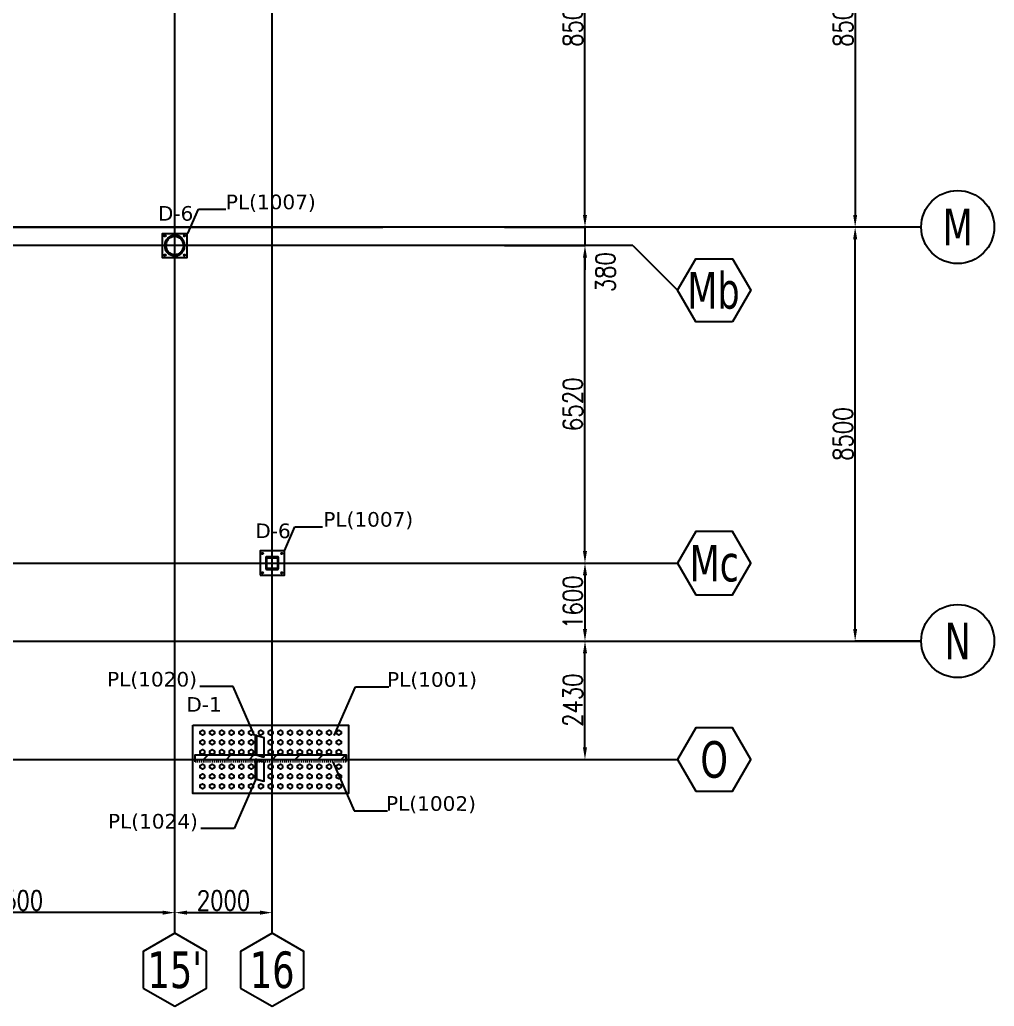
# Model space of a CAD drawing. Header units: metres. Extents: x -5444 to 112500, y -2287 to 89414.
# Drawn here: x 92494 to 112500, y 47951 to 68205 of the extents above; entities that cross this region are included whole.
import ezdxf
from ezdxf.enums import TextEntityAlignment as Align

# ---------------------------------------------------------------- set-up
doc = ezdxf.new("R2010")
doc.units = ezdxf.units.M
doc.header["$LTSCALE"] = 10
doc.linetypes.add('DXK_LINE_DOT2', pattern=[3.9198, 1.9599, -1.9599])
for name, color, linetype in [('COTAS', 8, 'Continuous'), ('HCB-EJES', 1, 'Continuous'), ('HCB-PLATINAS', 5, 'Continuous'), ('HCB-ROTULOS', 2, 'Continuous'), ('TEXTO GENERAL', 3, 'Continuous')]:
    doc.layers.add(name, color=color, linetype=linetype)
doc.layers.add('E_COLUMNAS-1', color=4, linetype='Continuous', lineweight=35)
doc.styles.add('CNI_COTAS', font='romans.shx', dxfattribs={"width": 0.8})
doc.styles.add('TEXTO GENERAL', font='verdana.ttf', dxfattribs={"height": 0.9})
doc.styles.add('verdana', font='verdana.ttf')
doc.dimstyles.new('1.3', dxfattribs={"dimscale": 0, "dimtxt": 25, "dimasz": 100, "dimexe": 4, "dimexo": 4, "dimgap": 9, "dimtad": 1, "dimdec": 0, "dimzin": 4, "dimdsep": 46, "dimtxsty": 'CNI_COTAS', "dimcen": 0, "dimclrd": 256, "dimclrt": 3, "dimadec": 0, "dimazin": 0, "dimtfac": 1, "dimtdec": 0, "dimtmove": 2, "dimatfit": 0, "dimfxl": 0.05, "dimtolj": 1, "dimtzin": 0, "dimarcsym": 0})
doc.dimstyles.new('1.5', dxfattribs={"dimscale": 0, "dimtxt": 400, "dimasz": 250, "dimexe": 4, "dimexo": 4, "dimgap": 50, "dimtad": 1, "dimdec": 0, "dimzin": 4, "dimdsep": 46, "dimtxsty": 'CNI_COTAS', "dimcen": 0, "dimclrd": 256, "dimclrt": 3, "dimadec": 0, "dimazin": 0, "dimtfac": 1, "dimtdec": 0, "dimtmove": 2, "dimatfit": 0, "dimfxl": 0.05, "dimtolj": 1, "dimtzin": 0, "dimarcsym": 0})

# ---------------------------------------------------------------- blocks, each defined once
blk = doc.blocks.new('EST_SCM_COLUMNA-METALICA-SECCION-CIRCULAR - EST_SCM_COLUMNA-TUBULAR-CIRCULAR_PTEØ_16__e_12_7mm-1354874-_0_00m_LOC COLUMNAS Y MUROS PISO 1')
at = {"layer": 'E_COLUMNAS-1'}
for radius, start, end in [(0.203, 360, 180), (0.203, 180, 360), (0.19, 0, 180), (0.19, 180, 0)]:
    blk.add_arc((0, 0), radius, start, end, dxfattribs=at)
blk = doc.blocks.new('EST_SCM_COLUMNA-METALICA-SECCION-CUADRADA - EST_SCM_COLUMNA-TUBULAR-CUADRADA_PTEØ_250x250e_8mm-3539288-_0_00m_LOC COLUMNAS Y MUROS PISO 1')
at = {"layer": 'E_COLUMNAS-1'}
for p, q in [((-0.125, 0.109), (-0.125, -0.109)), ((-0.117, -0.109), (-0.117, 0.109)), ((0.109, 0.125), (-0.109, 0.125)), ((-0.109, 0.117), (0.109, 0.117)), ((0.117, 0.109), (0.117, -0.109)), ((0.125, -0.109), (0.125, 0.109)), ((0.109, -0.117), (-0.109, -0.117)), ((-0.109, -0.125), (0.109, -0.125))]:
    blk.add_line(p, q, dxfattribs=at)
for centre, radius, start, end in [((-0.109, 0.109), 0.016, 90, 180), ((-0.109, 0.109), 0.008, 90, 180), ((0.109, 0.109), 0.016, 360, 90), ((0.109, 0.109), 0.008, 0, 90), ((-0.109, -0.109), 0.016, 180, 270), ((-0.109, -0.109), 0.008, 180, 270), ((0.109, -0.109), 0.016, 270, 360), ((0.109, -0.109), 0.008, 270, 360)]:
    blk.add_arc(centre, radius, start, end, dxfattribs=at)
blk = doc.blocks.new('*D296')
at = {"layer": 'COTAS', "color": 0, "lineweight": -2, "transparency": 16777216}
for p, q in [((102446, 55449), (104102, 55449)), ((102446, 53019), (104102, 53019))]:
    blk.add_line(p, q, dxfattribs=at)
at = {"layer": 'COTAS', "lineweight": -2, "transparency": 16777216}
blk.add_line((104098, 53269), (104098, 55199), dxfattribs=at)
at = {"layer": 'COTAS', "transparency": 16777216}
for points in [[(104056, 55199), (104140, 55199), (104098, 55449)], [(104056, 53269), (104140, 53269), (104098, 53019)]]:
    blk.add_solid(points, dxfattribs=at)
at = {"layer": 'Defpoints', "color": 0, "transparency": 16777216}
for p in [(102442, 55449), (104098, 55449), (102442, 53019)]:
    blk.add_point(p, dxfattribs=at)
at = {"layer": 'COTAS', "color": 3, "transparency": 16777216, "insert": (103848, 54234), "char_height": 400, "attachment_point": 5, "rotation": 90, "style": 'CNI_COTAS'}
blk.add_mtext('\\A1;2430', dxfattribs=at)
blk = doc.blocks.new('*D311')
at = {"layer": 'COTAS', "color": 0, "lineweight": -2, "transparency": 16777216}
for p, q in [((89177, 49455), (89177, 49877)), ((95677, 49455), (95677, 49877))]:
    blk.add_line(p, q, dxfattribs=at)
at = {"layer": 'COTAS', "lineweight": -2, "transparency": 16777216}
blk.add_line((95427, 49873), (89427, 49873), dxfattribs=at)
at = {"layer": 'COTAS', "transparency": 16777216}
for points in [[(89427, 49914), (89427, 49831), (89177, 49873)], [(95427, 49914), (95427, 49831), (95677, 49873)]]:
    blk.add_solid(points, dxfattribs=at)
at = {"layer": 'Defpoints', "color": 0, "transparency": 16777216}
for p in [(89177, 49873), (89177, 49451), (95677, 49451)]:
    blk.add_point(p, dxfattribs=at)
at = {"layer": 'COTAS', "color": 3, "transparency": 16777216, "insert": (92427, 50123), "char_height": 400, "attachment_point": 5, "style": 'CNI_COTAS'}
blk.add_mtext('\\A1;6500', dxfattribs=at)
blk = doc.blocks.new('*D318')
at = {"layer": 'COTAS', "color": 0, "lineweight": -2, "transparency": 16777216}
for p, q in [((102446, 63569), (104102, 63569)), ((102446, 57049), (104102, 57049))]:
    blk.add_line(p, q, dxfattribs=at)
at = {"layer": 'COTAS', "lineweight": -2, "transparency": 16777216}
blk.add_line((104098, 57299), (104098, 63319), dxfattribs=at)
at = {"layer": 'COTAS', "transparency": 16777216}
for points in [[(104056, 63319), (104140, 63319), (104098, 63569)], [(104056, 57299), (104140, 57299), (104098, 57049)]]:
    blk.add_solid(points, dxfattribs=at)
at = {"layer": 'Defpoints', "color": 0, "transparency": 16777216}
for p in [(102442, 63569), (104098, 63569), (102442, 57049)]:
    blk.add_point(p, dxfattribs=at)
at = {"layer": 'COTAS', "color": 3, "transparency": 16777216, "insert": (103848, 60309), "char_height": 400, "attachment_point": 5, "rotation": 90, "style": 'CNI_COTAS'}
blk.add_mtext('\\A1;6520', dxfattribs=at)
blk = doc.blocks.new('*D319')
at = {"layer": 'COTAS', "color": 0, "lineweight": -2, "transparency": 16777216}
for p, q in [((102446, 72449), (104102, 72449)), ((102446, 63949), (104102, 63949))]:
    blk.add_line(p, q, dxfattribs=at)
at = {"layer": 'COTAS', "lineweight": -2, "transparency": 16777216}
blk.add_line((104098, 64199), (104098, 72199), dxfattribs=at)
at = {"layer": 'COTAS', "transparency": 16777216}
for points in [[(104056, 72199), (104140, 72199), (104098, 72449)], [(104056, 64199), (104140, 64199), (104098, 63949)]]:
    blk.add_solid(points, dxfattribs=at)
at = {"layer": 'Defpoints', "color": 0, "transparency": 16777216}
for p in [(102442, 72449), (104098, 72449), (102442, 63949)]:
    blk.add_point(p, dxfattribs=at)
at = {"layer": 'COTAS', "color": 3, "transparency": 16777216, "insert": (103848, 68199), "char_height": 400, "attachment_point": 5, "rotation": 90, "style": 'CNI_COTAS'}
blk.add_mtext('\\A1;8500', dxfattribs=at)
blk = doc.blocks.new('*D317')
at = {"layer": 'COTAS', "lineweight": -2, "transparency": 16777216}
for p, q in [((104098, 64199), (104098, 64449)), ((104098, 63949), (104098, 63569)), ((104098, 63319), (104098, 63069))]:
    blk.add_line(p, q, dxfattribs=at)
at = {"layer": 'COTAS', "color": 0, "lineweight": -2, "transparency": 16777216}
for p, q in [((102446, 63949), (104102, 63949)), ((102446, 63569), (104102, 63569))]:
    blk.add_line(p, q, dxfattribs=at)
at = {"layer": 'COTAS', "transparency": 16777216}
for points in [[(104056, 64199), (104140, 64199), (104098, 63949)], [(104056, 63319), (104140, 63319), (104098, 63569)]]:
    blk.add_solid(points, dxfattribs=at)
at = {"layer": 'Defpoints', "color": 0, "transparency": 16777216}
for p in [(102442, 63949), (102442, 63569), (104098, 63569)]:
    blk.add_point(p, dxfattribs=at)
at = {"layer": 'COTAS', "color": 3, "transparency": 16777216, "insert": (104518, 63024), "char_height": 400, "attachment_point": 5, "rotation": 90, "style": 'CNI_COTAS'}
blk.add_mtext('\\A1;380', dxfattribs=at)
blk = doc.blocks.new('*D321')
at = {"layer": 'COTAS', "color": 0, "lineweight": -2, "transparency": 16777216}
for p, q in [((95677, 49455), (95677, 49877)), ((97677, 49455), (97677, 49877))]:
    blk.add_line(p, q, dxfattribs=at)
at = {"layer": 'COTAS', "lineweight": -2, "transparency": 16777216}
blk.add_line((95927, 49873), (97427, 49873), dxfattribs=at)
at = {"layer": 'COTAS', "transparency": 16777216}
for points in [[(95927, 49914), (95927, 49831), (95677, 49873)], [(97427, 49914), (97427, 49831), (97677, 49873)]]:
    blk.add_solid(points, dxfattribs=at)
at = {"layer": 'Defpoints', "color": 0, "transparency": 16777216}
for p in [(97677, 49873), (95677, 49451), (97677, 49451)]:
    blk.add_point(p, dxfattribs=at)
at = {"layer": 'COTAS', "color": 3, "transparency": 16777216, "insert": (96677, 50123), "char_height": 400, "attachment_point": 5, "style": 'CNI_COTAS'}
blk.add_mtext('\\A1;2000', dxfattribs=at)
blk = doc.blocks.new('*D323')
at = {"layer": 'COTAS', "color": 0, "lineweight": -2, "transparency": 16777216}
for p, q in [((102446, 57049), (104102, 57049)), ((102446, 55449), (104102, 55449))]:
    blk.add_line(p, q, dxfattribs=at)
at = {"layer": 'COTAS', "lineweight": -2, "transparency": 16777216}
blk.add_line((104098, 56799), (104098, 55699), dxfattribs=at)
at = {"layer": 'COTAS', "transparency": 16777216}
for points in [[(104056, 56799), (104140, 56799), (104098, 57049)], [(104056, 55699), (104140, 55699), (104098, 55449)]]:
    blk.add_solid(points, dxfattribs=at)
at = {"layer": 'Defpoints', "color": 0, "transparency": 16777216}
for p in [(102442, 57049), (102442, 55449), (104098, 55449)]:
    blk.add_point(p, dxfattribs=at)
at = {"layer": 'COTAS', "color": 3, "transparency": 16777216, "insert": (103848, 56249), "char_height": 400, "attachment_point": 5, "rotation": 90, "style": 'CNI_COTAS'}
blk.add_mtext('\\A1;1600', dxfattribs=at)
blk = doc.blocks.new('*D330')
at = {"layer": 'COTAS', "color": 0, "lineweight": -2, "transparency": 16777216}
for p, q in [((110996, 72449), (109640, 72449)), ((110996, 63949), (109640, 63949))]:
    blk.add_line(p, q, dxfattribs=at)
at = {"layer": 'COTAS', "lineweight": -2, "transparency": 16777216}
blk.add_line((109644, 72199), (109644, 64199), dxfattribs=at)
at = {"layer": 'COTAS', "transparency": 16777216}
for points in [[(109603, 72199), (109686, 72199), (109644, 72449)], [(109603, 64199), (109686, 64199), (109644, 63949)]]:
    blk.add_solid(points, dxfattribs=at)
at = {"layer": 'Defpoints', "color": 0, "transparency": 16777216}
for p in [(111000, 72449), (109644, 63949), (111000, 63949)]:
    blk.add_point(p, dxfattribs=at)
at = {"layer": 'COTAS', "color": 3, "transparency": 16777216, "insert": (109394, 68199), "char_height": 400, "attachment_point": 5, "rotation": 90, "style": 'CNI_COTAS'}
blk.add_mtext('\\A1;8500', dxfattribs=at)
blk = doc.blocks.new('*D331')
at = {"layer": 'COTAS', "color": 0, "lineweight": -2, "transparency": 16777216}
for p, q in [((110996, 63949), (109640, 63949)), ((110996, 55449), (109640, 55449))]:
    blk.add_line(p, q, dxfattribs=at)
at = {"layer": 'COTAS', "lineweight": -2, "transparency": 16777216}
blk.add_line((109644, 55699), (109644, 63699), dxfattribs=at)
at = {"layer": 'COTAS', "transparency": 16777216}
for points in [[(109603, 63699), (109686, 63699), (109644, 63949)], [(109603, 55699), (109686, 55699), (109644, 55449)]]:
    blk.add_solid(points, dxfattribs=at)
at = {"layer": 'Defpoints', "color": 0, "transparency": 16777216}
for p in [(109644, 63949), (111000, 63949), (111000, 55449)]:
    blk.add_point(p, dxfattribs=at)
at = {"layer": 'COTAS', "color": 3, "transparency": 16777216, "insert": (109394, 59699), "char_height": 400, "attachment_point": 5, "rotation": 90, "style": 'CNI_COTAS'}
blk.add_mtext('\\A1;8500', dxfattribs=at)

msp = doc.modelspace()

# ---------------------------------------------------------------- hatches: boundary and pattern name
at = {"linetype": 'Continuous'}
h = msp.add_hatch(dxfattribs=at)
h.set_pattern_fill('', scale=105, style=0, pattern_type=0)
h.set_pattern_definition([(45, (99187.84, 53112.36), (-235.73, 235.73), [])])
h.paths.add_polyline_path([(99194.3718, 53040.4345), (99187.8422, 53112.3594), (96094.3718, 53112.3594), (96094.3718, 53011.9836), (99194.3718, 53011.9836)])

# ---------------------------------------------------------------- linework, layer by layer
at = {"color": 2, "linetype": 'Continuous'}
for p, q in [((97361.9265, 53512.5463), (97510.2263, 53468.2225)), ((97509.5138, 53112.3594), (97510.2263, 53468.2225)), ((97509.322, 52569.331), (97510.2273, 52969.5704))]:
    msp.add_line(p, q, dxfattribs=at)
at = {"color": 7, "linetype": 'DXK_LINE_DOT2'}
for p, q in [((97509.4229, 53066.9591), (97509.5138, 53112.3594)), ((97361.8974, 53014.2393), (97510.2302, 52970.8344)), ((97510.2273, 52969.5704), (97510.2302, 52970.8344))]:
    msp.add_line(p, q, dxfattribs=at)
at = {"color": 7, "linetype": 'Continuous'}
for points in [[(95484.2983, 63755.2789), (95468.7099, 63755.2789), (95460.9156, 63768.7789), (95468.7099, 63782.2789), (95484.2983, 63782.2789), (95492.0925, 63768.7789)], [(95884.2983, 63755.2789), (95868.7099, 63755.2789), (95860.9156, 63768.7789), (95868.7099, 63782.2789), (95884.2983, 63782.2789), (95892.0925, 63768.7789)], [(95484.2983, 63355.2789), (95468.7099, 63355.2789), (95460.9156, 63368.7789), (95468.7099, 63382.2789), (95484.2983, 63382.2789), (95492.0925, 63368.7789)], [(95884.2983, 63355.2789), (95868.7099, 63355.2789), (95860.9156, 63368.7789), (95868.7099, 63382.2789), (95884.2983, 63382.2789), (95892.0925, 63368.7789)], [(97484.2983, 57235.2789), (97468.7099, 57235.2789), (97460.9156, 57248.7789), (97468.7099, 57262.2789), (97484.2983, 57262.2789), (97492.0925, 57248.7789)], [(97884.2983, 57235.2789), (97868.7099, 57235.2789), (97860.9156, 57248.7789), (97868.7099, 57262.2789), (97884.2983, 57262.2789), (97892.0925, 57248.7789)], [(97484.2983, 56835.2789), (97468.7099, 56835.2789), (97460.9156, 56848.7789), (97468.7099, 56862.2789), (97484.2983, 56862.2789), (97492.0925, 56848.7789)], [(97884.2983, 56835.2789), (97868.7099, 56835.2789), (97860.9156, 56848.7789), (97868.7099, 56862.2789), (97884.2983, 56862.2789), (97892.0925, 56848.7789)], [(96289.377, 53594.7596), (96289.377, 53542.7981), (96244.377, 53516.8173), (96199.377, 53542.7981), (96199.377, 53594.7596), (96244.377, 53620.7404)], [(96489.377, 53594.7596), (96489.377, 53542.7981), (96444.377, 53516.8173), (96399.377, 53542.7981), (96399.377, 53594.7596), (96444.377, 53620.7404)], [(96689.377, 53594.7596), (96689.377, 53542.7981), (96644.377, 53516.8173), (96599.377, 53542.7981), (96599.377, 53594.7596), (96644.377, 53620.7404)], [(96889.377, 53594.7596), (96889.377, 53542.7981), (96844.377, 53516.8173), (96799.377, 53542.7981), (96799.377, 53594.7596), (96844.377, 53620.7404)], [(97089.377, 53594.7596), (97089.377, 53542.7981), (97044.377, 53516.8173), (96999.377, 53542.7981), (96999.377, 53594.7596), (97044.377, 53620.7404)], [(97289.377, 53594.7596), (97289.377, 53542.7981), (97244.377, 53516.8173), (97199.377, 53542.7981), (97199.377, 53594.7596), (97244.377, 53620.7404)], [(97489.377, 53594.7596), (97489.377, 53542.7981), (97444.377, 53516.8173), (97399.377, 53542.7981), (97399.377, 53594.7596), (97444.377, 53620.7404)], [(97689.377, 53594.7596), (97689.377, 53542.7981), (97644.377, 53516.8173), (97599.377, 53542.7981), (97599.377, 53594.7596), (97644.377, 53620.7404)], [(97889.377, 53594.7596), (97889.377, 53542.7981), (97844.377, 53516.8173), (97799.377, 53542.7981), (97799.377, 53594.7596), (97844.377, 53620.7404)], [(98089.377, 53594.7596), (98089.377, 53542.7981), (98044.377, 53516.8173), (97999.377, 53542.7981), (97999.377, 53594.7596), (98044.377, 53620.7404)], [(98289.377, 53594.7596), (98289.377, 53542.7981), (98244.377, 53516.8173), (98199.377, 53542.7981), (98199.377, 53594.7596), (98244.377, 53620.7404)], [(98489.377, 53594.7596), (98489.377, 53542.7981), (98444.377, 53516.8173), (98399.377, 53542.7981), (98399.377, 53594.7596), (98444.377, 53620.7404)], [(98689.377, 53594.7596), (98689.377, 53542.7981), (98644.377, 53516.8173), (98599.377, 53542.7981), (98599.377, 53594.7596), (98644.377, 53620.7404)], [(98889.377, 53594.7596), (98889.377, 53542.7981), (98844.377, 53516.8173), (98799.377, 53542.7981), (98799.377, 53594.7596), (98844.377, 53620.7404)], [(99089.377, 53594.7596), (99089.377, 53542.7981), (99044.377, 53516.8173), (98999.377, 53542.7981), (98999.377, 53594.7596), (99044.377, 53620.7404)], [(96289.377, 53394.7596), (96289.377, 53342.7981), (96244.377, 53316.8173), (96199.377, 53342.7981), (96199.377, 53394.7596), (96244.377, 53420.7404)], [(96489.377, 53394.7596), (96489.377, 53342.7981), (96444.377, 53316.8173), (96399.377, 53342.7981), (96399.377, 53394.7596), (96444.377, 53420.7404)], [(96689.377, 53394.7596), (96689.377, 53342.7981), (96644.377, 53316.8173), (96599.377, 53342.7981), (96599.377, 53394.7596), (96644.377, 53420.7404)], [(96889.377, 53394.7596), (96889.377, 53342.7981), (96844.377, 53316.8173), (96799.377, 53342.7981), (96799.377, 53394.7596), (96844.377, 53420.7404)], [(97089.377, 53394.7596), (97089.377, 53342.7981), (97044.377, 53316.8173), (96999.377, 53342.7981), (96999.377, 53394.7596), (97044.377, 53420.7404)], [(97289.377, 53394.7596), (97289.377, 53342.7981), (97244.377, 53316.8173), (97199.377, 53342.7981), (97199.377, 53394.7596), (97244.377, 53420.7404)], [(97689.377, 53394.7596), (97689.377, 53342.7981), (97644.377, 53316.8173), (97599.377, 53342.7981), (97599.377, 53394.7596), (97644.377, 53420.7404)], [(97889.377, 53394.7596), (97889.377, 53342.7981), (97844.377, 53316.8173), (97799.377, 53342.7981), (97799.377, 53394.7596), (97844.377, 53420.7404)], [(98089.377, 53394.7596), (98089.377, 53342.7981), (98044.377, 53316.8173), (97999.377, 53342.7981), (97999.377, 53394.7596), (98044.377, 53420.7404)], [(98289.377, 53394.7596), (98289.377, 53342.7981), (98244.377, 53316.8173), (98199.377, 53342.7981), (98199.377, 53394.7596), (98244.377, 53420.7404)], [(98489.377, 53394.7596), (98489.377, 53342.7981), (98444.377, 53316.8173), (98399.377, 53342.7981), (98399.377, 53394.7596), (98444.377, 53420.7404)], [(98689.377, 53394.7596), (98689.377, 53342.7981), (98644.377, 53316.8173), (98599.377, 53342.7981), (98599.377, 53394.7596), (98644.377, 53420.7404)], [(98889.377, 53394.7596), (98889.377, 53342.7981), (98844.377, 53316.8173), (98799.377, 53342.7981), (98799.377, 53394.7596), (98844.377, 53420.7404)], [(99089.377, 53394.7596), (99089.377, 53342.7981), (99044.377, 53316.8173), (98999.377, 53342.7981), (98999.377, 53394.7596), (99044.377, 53420.7404)], [(96289.377, 53194.7596), (96289.377, 53142.7981), (96244.377, 53116.8173), (96199.377, 53142.7981), (96199.377, 53194.7596), (96244.377, 53220.7404)], [(96489.377, 53194.7596), (96489.377, 53142.7981), (96444.377, 53116.8173), (96399.377, 53142.7981), (96399.377, 53194.7596), (96444.377, 53220.7404)], [(96689.377, 53194.7596), (96689.377, 53142.7981), (96644.377, 53116.8173), (96599.377, 53142.7981), (96599.377, 53194.7596), (96644.377, 53220.7404)], [(96889.377, 53194.7596), (96889.377, 53142.7981), (96844.377, 53116.8173), (96799.377, 53142.7981), (96799.377, 53194.7596), (96844.377, 53220.7404)], [(97089.377, 53194.7596), (97089.377, 53142.7981), (97044.377, 53116.8173), (96999.377, 53142.7981), (96999.377, 53194.7596), (97044.377, 53220.7404)], [(97289.377, 53194.7596), (97289.377, 53142.7981), (97244.377, 53116.8173), (97199.377, 53142.7981), (97199.377, 53194.7596), (97244.377, 53220.7404)], [(97689.377, 53194.7596), (97689.377, 53142.7981), (97644.377, 53116.8173), (97599.377, 53142.7981), (97599.377, 53194.7596), (97644.377, 53220.7404)], [(97889.377, 53194.7596), (97889.377, 53142.7981), (97844.377, 53116.8173), (97799.377, 53142.7981), (97799.377, 53194.7596), (97844.377, 53220.7404)], [(98089.377, 53194.7596), (98089.377, 53142.7981), (98044.377, 53116.8173), (97999.377, 53142.7981), (97999.377, 53194.7596), (98044.377, 53220.7404)], [(98289.377, 53194.7596), (98289.377, 53142.7981), (98244.377, 53116.8173), (98199.377, 53142.7981), (98199.377, 53194.7596), (98244.377, 53220.7404)], [(98489.377, 53194.7596), (98489.377, 53142.7981), (98444.377, 53116.8173), (98399.377, 53142.7981), (98399.377, 53194.7596), (98444.377, 53220.7404)], [(98689.377, 53194.7596), (98689.377, 53142.7981), (98644.377, 53116.8173), (98599.377, 53142.7981), (98599.377, 53194.7596), (98644.377, 53220.7404)], [(98889.377, 53194.7596), (98889.377, 53142.7981), (98844.377, 53116.8173), (98799.377, 53142.7981), (98799.377, 53194.7596), (98844.377, 53220.7404)], [(99089.377, 53194.7596), (99089.377, 53142.7981), (99044.377, 53116.8173), (98999.377, 53142.7981), (98999.377, 53194.7596), (99044.377, 53220.7404)], [(96289.377, 52894.7596), (96289.377, 52842.7981), (96244.377, 52816.8173), (96199.377, 52842.7981), (96199.377, 52894.7596), (96244.377, 52920.7404)], [(96489.377, 52894.7596), (96489.377, 52842.7981), (96444.377, 52816.8173), (96399.377, 52842.7981), (96399.377, 52894.7596), (96444.377, 52920.7404)], [(96689.377, 52894.7596), (96689.377, 52842.7981), (96644.377, 52816.8173), (96599.377, 52842.7981), (96599.377, 52894.7596), (96644.377, 52920.7404)], [(96889.377, 52894.7596), (96889.377, 52842.7981), (96844.377, 52816.8173), (96799.377, 52842.7981), (96799.377, 52894.7596), (96844.377, 52920.7404)], [(97089.377, 52894.7596), (97089.377, 52842.7981), (97044.377, 52816.8173), (96999.377, 52842.7981), (96999.377, 52894.7596), (97044.377, 52920.7404)], [(97289.377, 52894.7596), (97289.377, 52842.7981), (97244.377, 52816.8173), (97199.377, 52842.7981), (97199.377, 52894.7596), (97244.377, 52920.7404)], [(97689.377, 52894.7596), (97689.377, 52842.7981), (97644.377, 52816.8173), (97599.377, 52842.7981), (97599.377, 52894.7596), (97644.377, 52920.7404)], [(97889.377, 52894.7596), (97889.377, 52842.7981), (97844.377, 52816.8173), (97799.377, 52842.7981), (97799.377, 52894.7596), (97844.377, 52920.7404)], [(98089.377, 52894.7596), (98089.377, 52842.7981), (98044.377, 52816.8173), (97999.377, 52842.7981), (97999.377, 52894.7596), (98044.377, 52920.7404)], [(98289.377, 52894.7596), (98289.377, 52842.7981), (98244.377, 52816.8173), (98199.377, 52842.7981), (98199.377, 52894.7596), (98244.377, 52920.7404)], [(98489.377, 52894.7596), (98489.377, 52842.7981), (98444.377, 52816.8173), (98399.377, 52842.7981), (98399.377, 52894.7596), (98444.377, 52920.7404)], [(98689.377, 52894.7596), (98689.377, 52842.7981), (98644.377, 52816.8173), (98599.377, 52842.7981), (98599.377, 52894.7596), (98644.377, 52920.7404)], [(98889.377, 52894.7596), (98889.377, 52842.7981), (98844.377, 52816.8173), (98799.377, 52842.7981), (98799.377, 52894.7596), (98844.377, 52920.7404)], [(99089.377, 52894.7596), (99089.377, 52842.7981), (99044.377, 52816.8173), (98999.377, 52842.7981), (98999.377, 52894.7596), (99044.377, 52920.7404)], [(96289.377, 52694.7596), (96289.377, 52642.7981), (96244.377, 52616.8173), (96199.377, 52642.7981), (96199.377, 52694.7596), (96244.377, 52720.7404)], [(96489.377, 52694.7596), (96489.377, 52642.7981), (96444.377, 52616.8173), (96399.377, 52642.7981), (96399.377, 52694.7596), (96444.377, 52720.7404)], [(96689.377, 52694.7596), (96689.377, 52642.7981), (96644.377, 52616.8173), (96599.377, 52642.7981), (96599.377, 52694.7596), (96644.377, 52720.7404)], [(96889.377, 52694.7596), (96889.377, 52642.7981), (96844.377, 52616.8173), (96799.377, 52642.7981), (96799.377, 52694.7596), (96844.377, 52720.7404)], [(97089.377, 52694.7596), (97089.377, 52642.7981), (97044.377, 52616.8173), (96999.377, 52642.7981), (96999.377, 52694.7596), (97044.377, 52720.7404)], [(97289.377, 52694.7596), (97289.377, 52642.7981), (97244.377, 52616.8173), (97199.377, 52642.7981), (97199.377, 52694.7596), (97244.377, 52720.7404)], [(97689.377, 52694.7596), (97689.377, 52642.7981), (97644.377, 52616.8173), (97599.377, 52642.7981), (97599.377, 52694.7596), (97644.377, 52720.7404)], [(97889.377, 52694.7596), (97889.377, 52642.7981), (97844.377, 52616.8173), (97799.377, 52642.7981), (97799.377, 52694.7596), (97844.377, 52720.7404)], [(98089.377, 52694.7596), (98089.377, 52642.7981), (98044.377, 52616.8173), (97999.377, 52642.7981), (97999.377, 52694.7596), (98044.377, 52720.7404)], [(98289.377, 52694.7596), (98289.377, 52642.7981), (98244.377, 52616.8173), (98199.377, 52642.7981), (98199.377, 52694.7596), (98244.377, 52720.7404)], [(98489.377, 52694.7596), (98489.377, 52642.7981), (98444.377, 52616.8173), (98399.377, 52642.7981), (98399.377, 52694.7596), (98444.377, 52720.7404)], [(98689.377, 52694.7596), (98689.377, 52642.7981), (98644.377, 52616.8173), (98599.377, 52642.7981), (98599.377, 52694.7596), (98644.377, 52720.7404)], [(98889.377, 52694.7596), (98889.377, 52642.7981), (98844.377, 52616.8173), (98799.377, 52642.7981), (98799.377, 52694.7596), (98844.377, 52720.7404)], [(99089.377, 52694.7596), (99089.377, 52642.7981), (99044.377, 52616.8173), (98999.377, 52642.7981), (98999.377, 52694.7596), (99044.377, 52720.7404)], [(96289.377, 52494.7596), (96289.377, 52442.7981), (96244.377, 52416.8173), (96199.377, 52442.7981), (96199.377, 52494.7596), (96244.377, 52520.7404)], [(96489.377, 52494.7596), (96489.377, 52442.7981), (96444.377, 52416.8173), (96399.377, 52442.7981), (96399.377, 52494.7596), (96444.377, 52520.7404)], [(96689.377, 52494.7596), (96689.377, 52442.7981), (96644.377, 52416.8173), (96599.377, 52442.7981), (96599.377, 52494.7596), (96644.377, 52520.7404)], [(96889.377, 52494.7596), (96889.377, 52442.7981), (96844.377, 52416.8173), (96799.377, 52442.7981), (96799.377, 52494.7596), (96844.377, 52520.7404)], [(97089.377, 52494.7596), (97089.377, 52442.7981), (97044.377, 52416.8173), (96999.377, 52442.7981), (96999.377, 52494.7596), (97044.377, 52520.7404)], [(97289.377, 52494.7596), (97289.377, 52442.7981), (97244.377, 52416.8173), (97199.377, 52442.7981), (97199.377, 52494.7596), (97244.377, 52520.7404)], [(97489.377, 52494.7596), (97489.377, 52442.7981), (97444.377, 52416.8173), (97399.377, 52442.7981), (97399.377, 52494.7596), (97444.377, 52520.7404)], [(97689.377, 52494.7596), (97689.377, 52442.7981), (97644.377, 52416.8173), (97599.377, 52442.7981), (97599.377, 52494.7596), (97644.377, 52520.7404)], [(97889.377, 52494.7596), (97889.377, 52442.7981), (97844.377, 52416.8173), (97799.377, 52442.7981), (97799.377, 52494.7596), (97844.377, 52520.7404)], [(98089.377, 52494.7596), (98089.377, 52442.7981), (98044.377, 52416.8173), (97999.377, 52442.7981), (97999.377, 52494.7596), (98044.377, 52520.7404)], [(98289.377, 52494.7596), (98289.377, 52442.7981), (98244.377, 52416.8173), (98199.377, 52442.7981), (98199.377, 52494.7596), (98244.377, 52520.7404)], [(98489.377, 52494.7596), (98489.377, 52442.7981), (98444.377, 52416.8173), (98399.377, 52442.7981), (98399.377, 52494.7596), (98444.377, 52520.7404)], [(98689.377, 52494.7596), (98689.377, 52442.7981), (98644.377, 52416.8173), (98599.377, 52442.7981), (98599.377, 52494.7596), (98644.377, 52520.7404)], [(98889.377, 52494.7596), (98889.377, 52442.7981), (98844.377, 52416.8173), (98799.377, 52442.7981), (98799.377, 52494.7596), (98844.377, 52520.7404)], [(99089.377, 52494.7596), (99089.377, 52442.7981), (99044.377, 52416.8173), (98999.377, 52442.7981), (98999.377, 52494.7596), (99044.377, 52520.7404)]]:
    msp.add_lwpolyline(points, close=True, dxfattribs=at)
at = {"color": 2, "linetype": 'Continuous'}
for points in [[(97361.9265, 53512.5463), (97328.4857, 53513.389), (97328.4857, 53111.8855), (97361.9265, 53111.0428)], [(97361.8974, 53014.2393), (97328.4559, 53015.0735), (97328.3417, 52613.3975), (97361.7831, 52612.5622)]]:
    msp.add_lwpolyline(points, close=True, dxfattribs=at)
for points in [[(99194.3718, 53040.4345), (99187.8422, 53112.3594), (99194.3718, 53111.8218), (99194.3718, 53040.4345), (99194.3718, 53011.9836), (96094.3718, 53011.9836), (96094.3718, 53112.3594), (99187.8422, 53112.3594)], [(97361.7831, 52612.5622), (97509.322, 52569.331), (97478.7015, 52569.3398), (97328.3417, 52613.3975)]]:
    msp.add_lwpolyline(points, dxfattribs=at)
at = {"color": 7, "linetype": 'DXK_LINE_DOT2'}
for points in [[(97361.9265, 53111.0428), (97509.4229, 53066.9591), (97478.8016, 53066.9591), (97328.4857, 53111.8855)], [(99194.3718, 53011.9836), (99194.3718, 52968.9661), (97510.226, 52968.9661), (97328.4428, 52968.9661), (96094.3718, 52968.9661), (96094.3718, 53011.9836)]]:
    msp.add_lwpolyline(points, dxfattribs=at)
at = {"layer": 'HCB-EJES'}
for p, q in [((95676.5041, 49450.5804), (95676.5041, 86959.0929)), ((97676.5041, 49450.5804), (97676.5041, 86959.0929)), ((105081.1854, 63568.7789), (83223.2596, 63568.7789)), ((105081.1854, 63568.7789), (106000.2235, 62649.7408)), ((4352.7846, 57048.7789), (106000.2235, 57048.7789)), ((-647.2154, 55448.7789), (111000.2235, 55448.7789)), ((4352.7846, 53018.7789), (106000.2235, 53018.7789))]:
    msp.add_line(p, q, dxfattribs=at)
msp.add_lwpolyline([(111000.2235, 63948.7789), (-647.2154, 63948.7789), (99945.0788, 63948.7789)], dxfattribs=at)
at = {"layer": 'HCB-PLATINAS'}
for points in [[(95926.5041, 63818.7789), (95926.5041, 63318.7789), (95426.5041, 63318.7789), (95426.5041, 63818.7789)], [(97426.5041, 56798.7789), (97926.5041, 56798.7789), (97926.5041, 57298.7789), (97426.5041, 57298.7789)], [(96044.377, 53718.7789), (99244.377, 53718.7789), (99244.3778, 52318.7788), (96044.377, 52318.7788)]]:
    msp.add_lwpolyline(points, close=True, dxfattribs=at)
at = {"layer": 'HCB-ROTULOS'}
for points in [[(107125.2235, 62000.2217), (106375.2235, 62000.2217), (106000.2235, 62649.7408), (106375.2235, 63299.2598), (107125.2235, 63299.2598), (107500.2235, 62649.7408)], [(106375.2235, 56399.2598), (107125.2235, 56399.2598), (107500.2235, 57048.7789), (107125.2235, 57698.2979), (106375.2235, 57698.2979), (106000.2235, 57048.7789)], [(106375.2235, 52369.2598), (107125.2235, 52369.2598), (107500.2235, 53018.7789), (107125.2235, 53668.2979), (106375.2235, 53668.2979), (106000.2235, 53018.7789)], [(95026.985, 48325.5804), (95676.5041, 47950.5804), (96326.0231, 48325.5804), (96326.0231, 49075.5804), (95676.5041, 49450.5804), (95026.985, 49075.5804)], [(97026.985, 48325.5804), (97676.5041, 47950.5804), (98326.0231, 48325.5804), (98326.0231, 49075.5804), (97676.5041, 49450.5804), (97026.985, 49075.5804)]]:
    msp.add_lwpolyline(points, close=True, dxfattribs=at)
for centre in [(111750.2235, 63948.7789), (111750.2235, 55448.7789)]:
    msp.add_circle(centre, 750, dxfattribs=at)

# ---------------------------------------------------------------- block references
at = {"layer": 'E_COLUMNAS-1', "xscale": 1000, "yscale": 1000, "zscale": 1000, "rotation": 269.9999999999997}
msp.add_blockref('EST_SCM_COLUMNA-METALICA-SECCION-CIRCULAR - EST_SCM_COLUMNA-TUBULAR-CIRCULAR_PTEØ_16__e_12_7mm-1354874-_0_00m_LOC COLUMNAS Y MUROS PISO 1', (95676.5041, 63568.7789), dxfattribs=at)
at = {"layer": 'E_COLUMNAS-1', "xscale": 1000, "yscale": 1000, "zscale": 1000}
msp.add_blockref('EST_SCM_COLUMNA-METALICA-SECCION-CUADRADA - EST_SCM_COLUMNA-TUBULAR-CUADRADA_PTEØ_250x250e_8mm-3539288-_0_00m_LOC COLUMNAS Y MUROS PISO 1', (97676.5041, 57048.7789), dxfattribs=at)

# ---------------------------------------------------------------- texts
at = {"layer": 'HCB-ROTULOS', "color": 4, "style": 'verdana', "width": 0.7}
for s, p in [('M', (111750.2235, 63948.7789)), ('Mb', (106735.7172, 62649.7408)), ('Mc', (106750.2235, 57048.7789)), ('N', (111748.8132, 55448.7789)), ('O', (106750.2235, 53018.7789)), ("15'", (95676.5041, 48700.5804)), ('16', (97676.5041, 48700.5804))]:
    msp.add_text(s, height=750, dxfattribs=at).set_placement(p, align=Align.MIDDLE_CENTER)
at = {"layer": 'TEXTO GENERAL', "color": 3, "style": 'TEXTO GENERAL'}
for p in [(96725.5899, 64314.4381), (98725.5864, 57797.4126)]:
    msp.add_text('PL(1007)', height=300, dxfattribs=at).set_placement(p)
for s, p in [('D-6', (95694.1679, 64229.3232)), ('D-6', (97694.1644, 57712.2977)), ('D-1', (96277.9786, 54147.7192))]:
    msp.add_text(s, height=300, dxfattribs=at).set_placement(p, align=Align.MIDDLE_CENTER)
for s, p in [('PL(1020)', (94287.5012, 54516.6483)), ('PL(1001)', (100035.1852, 54511.6857)), ('PL(1002)', (100013.8218, 51964.7872)), ('PL(1024)', (94305.1767, 51600.8106))]:
    msp.add_text(s, height=300, rotation=359.93354081, dxfattribs=at).set_placement(p)

# ---------------------------------------------------------------- dimensions: what is measured, and where the dimension line sits
at = {"layer": 'COTAS'}
for base, p1, p2, angle, picture, middle in [((104097.9901, 72448.7789), (102441.8824, 63948.7789), (102441.8824, 72448.7789), 270, '*D319', (103847.9901, 68198.7789)), ((109644.4128, 63948.7789), (111000.2235, 72448.7789), (111000.2235, 63948.7789), 90, '*D330', (109394.4128, 68198.7789)), ((109644.4128, 63948.7789), (111000.2235, 55448.7789), (111000.2235, 63948.7789), 270, '*D331', (109394.4128, 59698.7789)), ((104097.9901, 63568.7789), (102441.8824, 57048.7789), (102441.8824, 63568.7789), 270, '*D318', (103847.9901, 60308.7789)), ((104097.9901, 55448.7789), (102441.8824, 57048.7789), (102441.8824, 55448.7789), 90, '*D323', (103847.9901, 56248.7789)), ((104097.9901, 55448.7789), (102441.8824, 53018.7789), (102441.8824, 55448.7789), 270, '*D296', (103847.9901, 54233.7789)), ((97676.5041, 49872.6717), (95676.5041, 49450.5804), (97676.5041, 49450.5804), 180, '*D321', (96676.5041, 50122.6717))]:
    dim = msp.add_linear_dim(base=base, p1=p1, p2=p2, angle=angle, dimstyle='1.5', override={"dimscale": 1}, dxfattribs=at)
    dim.commit()
    dim.dimension.update_dxf_attribs({"geometry": picture, "text_midpoint": middle})
dim = msp.add_linear_dim(base=(104097.9901, 63568.7789), p1=(102441.8824, 63948.7789), p2=(102441.8824, 63568.7789), angle=90, dimstyle='1.5', override={"dimscale": 1}, dxfattribs=at)
dim.commit()
dim.dimension.update_dxf_attribs({"geometry": '*D317', "text_midpoint": (104517.8455, 63024.0106), "dimtype": 160})
dim = msp.add_linear_dim(base=(89176.5041, 49872.6717), p1=(95676.5041, 49450.5804), p2=(89176.5041, 49450.5804), dimstyle='1.5', override={"dimscale": 1}, dxfattribs=at)
dim.commit()
dim.dimension.update_dxf_attribs({"geometry": '*D311', "text_midpoint": (92426.5041, 50122.6717)})

# ---------------------------------------------------------------- leaders
for points in [[(95944.1679, 63819.1858), (96160.5527, 64314.0419), (96725.5899, 64314.4381)], [(97926.5041, 57298.7789), (98142.8888, 57793.635), (98707.9261, 57794.0312)], [(97314.5092, 53512.9683), (96876.9454, 54513.6447), (96193.88, 54514.437)], [(98947.6587, 53511.4777), (99386.3828, 54511.646), (100069.4487, 54511.646)], [(98923.7457, 52967.5211), (99360.1484, 51966.3378), (100043.2124, 51964.7532)], [(97334.5484, 52597.4168), (96894.6209, 51597.7773), (96211.5556, 51598.5993)]]:
    msp.add_leader(points, dimstyle='1.3', override={"dimscale": 1}, dxfattribs=at)

doc.saveas('drawing.dxf')
